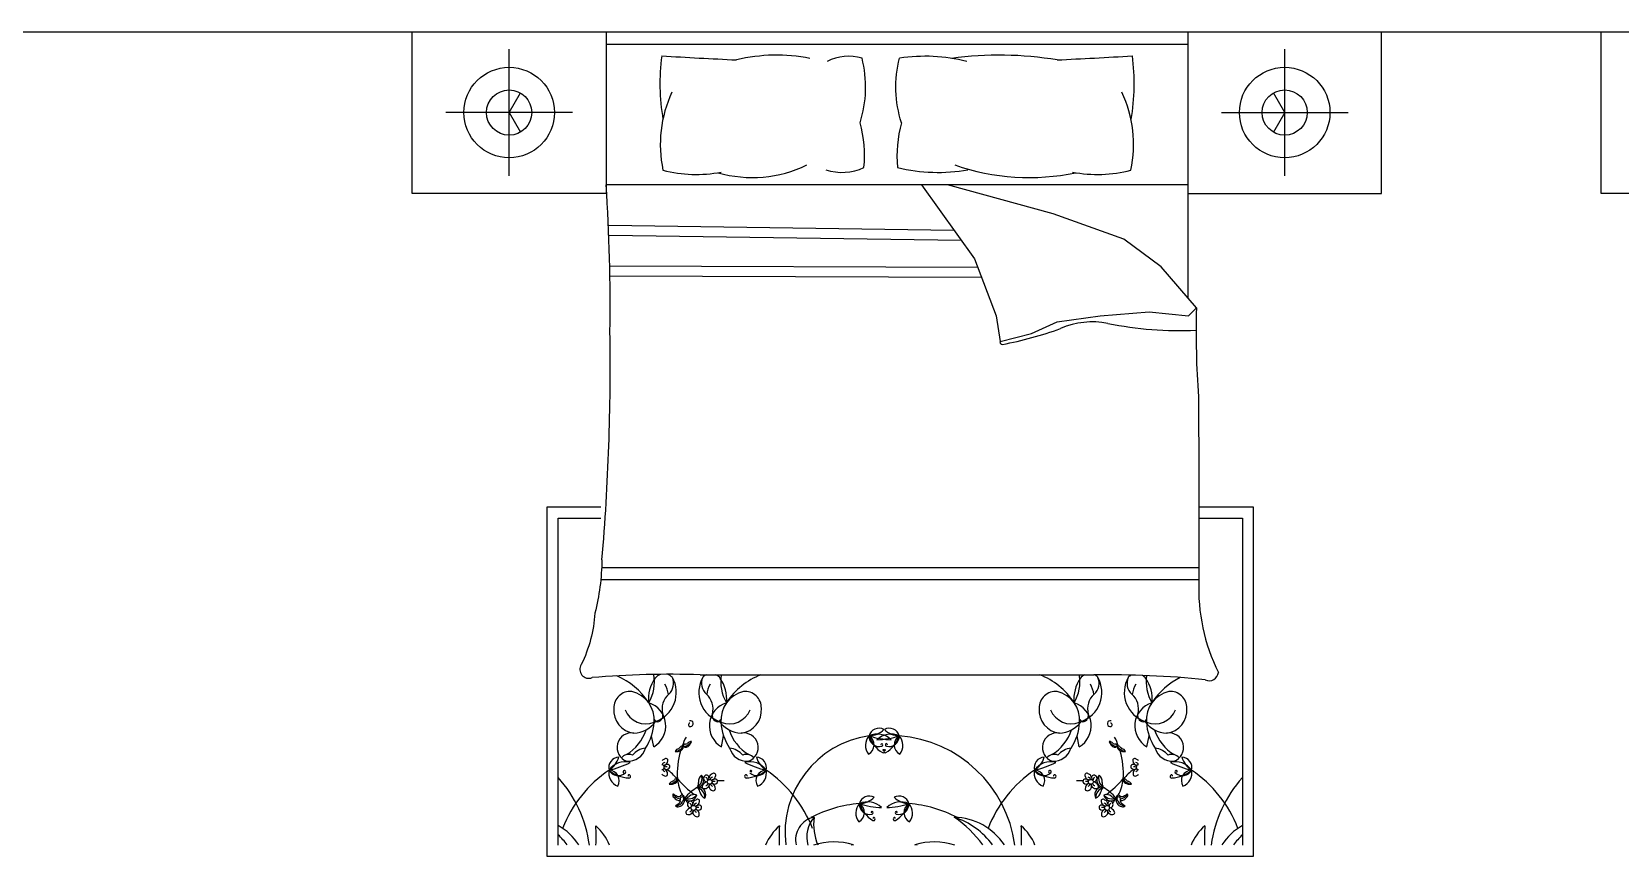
# Model space of a CAD drawing. Header units: inches. Extents: x 9.7 to 52.2, y 13.1 to 37.9.
# Drawn here: x 36.821 to 41.737, y 26.654 to 29.206 of the extents above; entities that cross this region are included whole.
import ezdxf

# ---------------------------------------------------------------- set-up
doc = ezdxf.new("R2010")
doc.units = ezdxf.units.IN
doc.header["$MEASUREMENT"] = 0
doc.layers.add('02', color=2, linetype='Continuous')
doc.layers.add('1', color=1, linetype='Continuous')

msp = doc.modelspace()

# ---------------------------------------------------------------- linework, layer by layer
at = {"layer": '02'}
for p, q in [((40.3987, 29.2056), (40.3987, 28.3821)), ((38.2987, 28.7596), (38.2987, 29.1516)), ((38.5987, 29.167), (40.3987, 29.167)), ((40.6987, 28.7596), (40.6987, 29.1516)), ((38.4947, 28.9556), (38.1027, 28.9556)), ((40.5027, 28.9556), (40.8947, 28.9556)), ((40.3987, 28.7315), (38.5987, 28.7315)), ((39.5746, 28.7315), (39.739, 28.5026)), ((39.982, 28.6423), (39.6549, 28.7315)), ((40.2008, 28.5634), (39.982, 28.6423)), ((38.6068, 28.6068), (39.6749, 28.5919)), ((38.6079, 28.576), (39.6973, 28.5607)), ((40.3162, 28.4783), (40.2008, 28.5634)), ((38.6095, 28.4816), (39.7487, 28.4771)), ((39.739, 28.5026), (39.8058, 28.3265)), ((40.4256, 28.3508), (40.3162, 28.4783)), ((38.6093, 28.4508), (39.7604, 28.4461)), ((39.8058, 28.3265), (39.8179, 28.2476)), ((39.9942, 28.3083), (40.1278, 28.3265)), ((40.1278, 28.3265), (40.2797, 28.3387)), ((40.2797, 28.3387), (40.4013, 28.3265)), ((40.4013, 28.3265), (40.4256, 28.3508)), ((39.8179, 28.2476), (39.9152, 28.2719)), ((39.9152, 28.2719), (39.9942, 28.3083)), ((38.582, 27.7349), (38.4156, 27.7349)), ((38.4156, 27.7349), (38.4156, 26.6543)), ((40.6027, 27.7349), (40.4331, 27.7349)), ((40.6027, 26.6543), (40.6027, 27.7349)), ((38.4504, 27.7002), (38.5826, 27.7002)), ((38.4504, 26.689), (38.4504, 27.7002)), ((40.4331, 27.7002), (40.568, 27.7002)), ((40.568, 27.7002), (40.568, 26.689)), ((38.5851, 27.5478), (40.4333, 27.5478)), ((38.5822, 27.5104), (40.4333, 27.5104)), ((38.8897, 27.2157), (40.1077, 27.2157)), ((38.746, 26.9932), (38.7394, 27.0271)), ((38.9557, 26.9932), (38.9623, 27.0271)), ((40.0627, 26.9932), (40.0561, 27.0271)), ((40.2724, 26.9932), (40.279, 27.0271)), ((38.4156, 26.6543), (40.6027, 26.6543))]:
    msp.add_line(p, q, dxfattribs=at)
for points in [[(38.5987, 29.2056), (38.5987, 28.7056), (37.9987, 28.7056), (37.9987, 29.2056), (40.9987, 29.2056)], [(40.3987, 28.7056), (40.9987, 28.7056), (40.9987, 29.2056)], [(42.2786, 29.2056), (42.2786, 28.7056), (41.6786, 28.7056), (41.6786, 29.2056), (44.6786, 29.2056)], [(38.2987, 28.9556), (38.3337, 29.0162)], [(40.6987, 28.9556), (40.6637, 29.0162)], [(38.2987, 28.9556), (38.3337, 28.8949)], [(40.6987, 28.9556), (40.6637, 28.8949)]]:
    msp.add_lwpolyline(points, dxfattribs=at)
for points in [[(38.771, 29.1308, 0.074897), (38.7747, 28.9348, -0.472817)], [(39.3847, 28.9239, 0.14099), (39.3907, 29.1238, 0.235245)], [(39.5128, 28.9239, -0.14099), (39.5068, 29.1238, -0.235245)], [(40.2264, 29.1308, -0.074897), (40.2228, 28.9348, 0.472817)], [(40.4319, 28.0761, -0.001242), (40.4333, 27.5069, 0.127202), (40.4934, 27.2232)], [(38.5859, 27.5715, -0.056112), (38.5641, 27.4064, -0.095341), (38.522, 27.2474)]]:
    msp.add_lwpolyline(points, format="xyb", dxfattribs=at)
for centre, radius in [((38.2987, 28.9556), 0.14), ((40.6987, 28.9556), 0.14), ((38.2987, 28.9556), 0.07), ((40.6987, 28.9556), 0.07), ((38.9193, 26.8845), 0.00764), ((40.099, 26.8845), 0.00764), ((38.8694, 26.8039), 0.00764), ((40.149, 26.8039), 0.00764)]:
    msp.add_circle(centre, radius, dxfattribs=at)
for centre, radius, start, end in [((40.4246, 57.6809), 28.5979, 266.68521, 267.14978), ((39.1271, 28.6059), 0.5274, 78.8159, 103.6573), ((39.3495, 28.9812), 0.1484, 73.8974, 116.6563), ((39.5856, 28.5951), 0.5346, 76.04, 98.4751), ((39.8153, 28.0452), 1.088, 80.503, 97.7804), ((38.5728, 57.6809), 28.5979, 272.85022, 273.31479), ((39.1532, 28.8562), 0.3867, 155.1316, 191.7583), ((39.8442, 28.8562), 0.3867, 348.2417, 24.8684), ((39.031, 28.8236), 0.3676, 354.0129, 15.8293), ((39.8664, 28.8236), 0.3676, 164.1707, 185.9871), ((38.878, 29.1659), 0.402, 255.1039, 281.0369), ((39.0516, 29.1363), 0.3819, 253.8254, 296.1239), ((39.3294, 28.9294), 0.159, 251.4593, 294.9817), ((39.6255, 29.2994), 0.529, 256.3762, 280.1383), ((39.9078, 29.4517), 0.6973, 250.7385, 281.9603), ((40.1194, 29.1659), 0.402, 258.9631, 284.8961), ((33.2207, 28.3648), 5.3905, 359.0718, 3.9), ((43.1763, 28.2763), 2.7517, 178.447, 184.1706), ((31.5797, 28.1688), 7.0317, 355.12649, 0.88546), ((39.6097, 29.3813), 1.1634, 280.6617, 289.8806), ((40.1036, 28.0636), 0.2442, 78.6608, 113.7384), ((40.3742, 29.4132), 1.1322, 258.6608, 272.5481), ((39.8248, 28.2451), 0.00724, 160.2464, 271.1377), ((38.5447, 27.2322), 0.0273, 146.1736, 293.4781), ((38.7978, 24.298), 2.9192, 88.1965, 94.7598), ((38.5409, 27.0045), 0.2271, 33.6671, 66.3547), ((38.8452, 27.1396), 0.1157, 145.785, 184.7304), ((38.6241, 27.1935), 0.1243, 328.8218, 10.751), ((38.7781, 27.1826), 0.0361, 107.4186, 142.325), ((38.7204, 27.1612), 0.0956, 289.2822, 29.1751), ((38.706, 27.1439), 0.0862, 7.436, 29.9149), ((38.7781, 27.1826), 0.0361, 44.4517, 73.3657), ((38.7628, 27.1897), 0.0449, 311.5653, 23.8354), ((38.9813, 27.1612), 0.0956, 150.8249, 250.7178), ((38.9389, 27.1897), 0.0449, 156.1646, 228.4347), ((38.9236, 27.1826), 0.0361, 113.2856, 135.5483), ((38.9957, 27.1439), 0.0862, 150.0851, 172.564), ((38.9236, 27.1826), 0.0361, 37.675, 66.7144), ((38.8565, 27.1396), 0.1157, 355.2696, 34.215), ((39.0776, 27.1935), 0.1243, 169.7133, 211.1782), ((39.1609, 27.0045), 0.2271, 111.4941, 146.3329), ((39.8575, 27.0045), 0.2271, 33.6671, 68.5059), ((40.1618, 27.1396), 0.1157, 145.785, 184.7304), ((39.9408, 27.1935), 0.1243, 328.8218, 10.2867), ((40.0947, 27.1826), 0.0361, 113.2856, 142.325), ((40.0371, 27.1612), 0.0956, 289.2822, 29.1751), ((40.0226, 27.1439), 0.0862, 7.436, 29.9149), ((40.1435, 24.0929), 3.123, 84.3113, 90.6567), ((40.0947, 27.1826), 0.0361, 44.4517, 66.771), ((40.0795, 27.1897), 0.0449, 311.5653, 23.8354), ((40.298, 27.1612), 0.0956, 150.8249, 250.7178), ((40.2556, 27.1897), 0.0449, 156.1646, 228.4347), ((40.2403, 27.1826), 0.0361, 116.442, 135.5483), ((40.3124, 27.1439), 0.0862, 150.0851, 172.564), ((40.2403, 27.1826), 0.0361, 37.675, 59.9707), ((40.1732, 27.1396), 0.1157, 355.2696, 34.215), ((40.3942, 27.1935), 0.1243, 170.8446, 211.1782), ((40.4775, 27.0045), 0.2271, 116.7003, 146.3329), ((40.4658, 27.2252), 0.0277, 242.6588, 356.02), ((38.6731, 27.1135), 0.0507, 84.4856, 181.0538), ((38.6576, 27.076), 0.0902, 355.2933, 76.921), ((38.8334, 27.1101), 0.0615, 131.5653, 195.1471), ((38.8683, 27.1101), 0.0615, 344.8529, 48.4347), ((39.0441, 27.076), 0.0902, 103.079, 184.7067), ((39.0286, 27.1135), 0.0507, 358.9462, 95.5144), ((39.9898, 27.1135), 0.0507, 84.4856, 181.0538), ((39.9742, 27.076), 0.0902, 355.2933, 76.921), ((40.1501, 27.1101), 0.0615, 131.5653, 195.1471), ((40.185, 27.1101), 0.0615, 344.8529, 48.4347), ((40.3608, 27.076), 0.0902, 103.079, 184.7067), ((40.3452, 27.1135), 0.0507, 358.9462, 95.5144), ((38.6939, 27.1062), 0.0717, 174.9449, 262.8857), ((38.7221, 27.1334), 0.0696, 201.5819, 291.4221), ((38.7088, 27.0578), 0.0746, 299.9085, 73.1337), ((38.7561, 27.0892), 0.0186, 257.3041, 15.1471), ((38.9929, 27.0578), 0.0746, 106.8663, 240.0915), ((38.9456, 27.0892), 0.0186, 164.8529, 282.6959), ((38.9796, 27.1334), 0.0696, 248.5779, 338.4181), ((39.0078, 27.1062), 0.0717, 277.1143, 5.0551), ((40.0106, 27.1062), 0.0717, 174.9449, 262.8857), ((40.0387, 27.1334), 0.0696, 201.5819, 291.4221), ((40.0255, 27.0578), 0.0746, 299.9085, 73.1337), ((40.0727, 27.0892), 0.0186, 257.3041, 15.1471), ((40.3095, 27.0578), 0.0746, 106.8663, 240.0915), ((40.2623, 27.0892), 0.0186, 164.8529, 282.6959), ((40.2963, 27.1334), 0.0696, 248.5779, 338.4181), ((40.3245, 27.1062), 0.0717, 277.1143, 5.0551), ((38.5881, 27.0898), 0.1416, 301.2614, 341.7045), ((38.6814, 27.1222), 0.0871, 272.3591, 324.0401), ((38.5868, 27.0784), 0.161, 326.2883, 356.5076), ((38.8452, 27.1396), 0.1157, 212.7011, 216.3445), ((38.8595, 27.0609), 0.00578, 102.7051, 280.4384), ((38.8588, 27.0645), 0.0094, 280.4384, 100.4136), ((38.8565, 27.1396), 0.1157, 323.6555, 327.2989), ((39.0203, 27.1222), 0.0871, 215.9599, 267.6409), ((39.1149, 27.0784), 0.161, 183.4924, 213.7117), ((39.1136, 27.0898), 0.1416, 198.2955, 238.7386), ((39.4437, 27.0177), 0.0325, 63.0274, 163.8037), ((39.4108, 27.0937), 0.0669, 271.4585, 315.3727), ((39.4747, 27.0177), 0.0325, 16.1963, 116.9726), ((39.5076, 27.0937), 0.0669, 224.6273, 268.5415), ((39.9048, 27.0898), 0.1416, 301.2614, 341.7045), ((39.9981, 27.1222), 0.0871, 272.3591, 324.0401), ((39.9035, 27.0784), 0.161, 326.2883, 356.5076), ((40.1618, 27.1396), 0.1157, 212.7011, 216.3445), ((40.1596, 27.0645), 0.0094, 79.5864, 259.5616), ((40.1589, 27.0609), 0.00578, 259.5616, 77.2949), ((40.1732, 27.1396), 0.1157, 323.6555, 327.2989), ((40.3369, 27.1222), 0.0871, 215.9599, 267.6409), ((40.4316, 27.0784), 0.161, 183.4924, 213.7117), ((40.4302, 27.0898), 0.1416, 198.2955, 238.7386), ((38.6774, 26.9907), 0.045, 80.264, 250.8688), ((38.6666, 27.0043), 0.0562, 265.969, 344.3045), ((38.7272, 26.9295), 0.0599, 96.1662, 141.5825), ((38.7934, 27.0249), 0.0482, 308.2101, 316.3071), ((38.823, 26.9932), 0.0144, 278.3432, 4.2869), ((38.815, 27.0058), 0.0251, 300.656, 332.6341), ((38.8339, 26.9892), 0.00611, 55.7657, 157.4417), ((39.0674, 26.9099), 0.2485, 153.0032, 159.8941), ((38.8434, 26.9949), 0.00611, 84.3784, 186.0543), ((38.8377, 27.0194), 0.0251, 269.1859, 301.164), ((38.8451, 27.0064), 0.0144, 237.5332, 323.4768), ((38.8311, 27.0475), 0.0482, 285.5129, 293.6099), ((38.8626, 26.9933), 0.0158, 87.3579, 140.4944), ((38.8262, 27.0385), 0.0474, 301.164, 321.5612), ((38.7876, 27.0468), 0.0846, 324.6898, 333.4936), ((38.8633, 27.009), 0, 335.1673, 151.82), ((38.9745, 26.9295), 0.0599, 38.4175, 83.8338), ((39.0351, 27.0043), 0.0562, 195.6955, 274.031), ((39.0243, 26.9907), 0.045, 289.1312, 99.736), ((39.4556, 26.7267), 0.3032, 98.1803, 187.1364), ((39.4447, 26.9976), 0.0434, 137.7873, 219.1145), ((39.3953, 26.9989), 0.0327, 298.5391, 58.3627), ((39.438, 26.9704), 0.0619, 45.5411, 114.3101), ((39.4445, 27.0255), 0.032, 177.7585, 283.852), ((39.5062, 27.0589), 0.0991, 198.9159, 238.011), ((39.4945, 27.2883), 0.2741, 252.593, 267.2582), ((39.4804, 26.9704), 0.0619, 65.6899, 134.4589), ((39.4239, 27.2883), 0.2741, 272.7418, 287.407), ((39.4516, 27.0002), 0.00255, 76.148, 219.8091), ((39.4512, 26.9985), 0.00424, 283.852, 76.148), ((39.4672, 26.9985), 0.00424, 103.852, 256.148), ((39.4122, 27.0589), 0.0991, 301.989, 341.0841), ((39.4739, 27.0255), 0.032, 256.148, 2.2415), ((39.4668, 27.0002), 0.00255, 320.1909, 103.852), ((39.523, 26.9989), 0.0327, 121.6373, 241.4609), ((39.4737, 26.9976), 0.0434, 320.8855, 42.2127), ((39.4754, 26.6362), 0.3918, 7.745, 85.5377), ((39.9941, 26.9907), 0.045, 80.264, 250.8688), ((39.9833, 27.0043), 0.0562, 265.969, 344.3045), ((40.0438, 26.9295), 0.0599, 96.1662, 141.5825), ((40.1922, 27.0385), 0.0474, 218.4388, 238.836), ((40.1558, 26.9933), 0.0158, 39.5056, 92.6421), ((40.2308, 27.0468), 0.0846, 206.5064, 215.3102), ((40.155, 27.009), 0, 28.18, 204.8327), ((40.1733, 27.0064), 0.0144, 216.5232, 302.4668), ((40.1807, 27.0194), 0.0251, 238.836, 270.8141), ((40.1872, 27.0475), 0.0482, 246.3901, 254.4871), ((39.951, 26.9099), 0.2485, 20.1059, 26.9968), ((40.1749, 26.9949), 0.00611, 353.9457, 95.6216), ((40.1844, 26.9892), 0.00611, 22.5583, 124.2343), ((40.1954, 26.9932), 0.0144, 175.7131, 261.6568), ((40.2033, 27.0058), 0.0251, 207.3659, 239.344), ((40.2249, 27.0249), 0.0482, 223.6929, 231.7899), ((40.3518, 27.0043), 0.0562, 195.6955, 274.031), ((40.2912, 26.9295), 0.0599, 38.4175, 83.8338), ((40.341, 26.9907), 0.045, 289.1312, 99.736), ((38.6393, 26.9285), 0.0325, 92.9516, 193.728), ((38.5729, 26.9779), 0.0669, 301.3827, 345.2969), ((38.658, 26.8846), 0.0619, 75.4653, 144.2343), ((38.5483, 27.1883), 0.2741, 282.5173, 297.1824), ((38.6681, 26.942), 0.0276, 63.9755, 143.2681), ((38.7818, 26.9417), 0.0127, 101.5637, 142.6358), ((38.7801, 26.9371), 0.0073, 91.1081, 181.8675), ((38.7716, 26.9517), 0.0184, 288.7263, 352.5032), ((38.7841, 26.9508), 0.0059, 345.2356, 144.9248), ((38.8263, 26.9716), 0.0158, 101.3256, 154.4621), ((38.8037, 27.025), 0.0474, 280.2588, 300.656), ((38.8146, 27.0629), 0.0846, 268.3264, 277.1302), ((38.8121, 26.9783), 0, 90, 266.6528), ((39.0674, 26.9099), 0.2485, 163.5842, 183.8277), ((39.0336, 26.942), 0.0276, 36.7319, 116.0245), ((39.0437, 26.8846), 0.0619, 35.7657, 104.5347), ((39.1534, 27.1883), 0.2741, 242.8176, 257.4827), ((39.0624, 26.9285), 0.0325, 346.272, 87.0484), ((39.1288, 26.9779), 0.0669, 194.7031, 238.6173), ((39.4563, 26.979), 0.00487, 238.011, 71.5592), ((39.4571, 26.9814), 0.00236, 71.5592, 188.0167), ((39.4621, 26.979), 0.00487, 108.4408, 301.989), ((39.4613, 26.9814), 0.00236, 351.9833, 108.4408), ((39.9559, 26.9285), 0.0325, 92.9516, 193.728), ((39.8895, 26.9779), 0.0669, 301.3827, 345.2969), ((39.9746, 26.8846), 0.0619, 75.4653, 144.2343), ((39.865, 27.1883), 0.2741, 282.5173, 297.1824), ((39.9848, 26.942), 0.0276, 63.9755, 143.2681), ((39.951, 26.9099), 0.2485, 356.1723, 16.4158), ((40.2147, 27.025), 0.0474, 239.344, 259.7412), ((40.2038, 27.0629), 0.0846, 262.8698, 271.6736), ((40.192, 26.9716), 0.0158, 25.5379, 78.6744), ((40.2063, 26.9783), 0, 273.3472, 90), ((40.2343, 26.9508), 0.0059, 35.0752, 194.7644), ((40.2468, 26.9517), 0.0184, 187.4968, 251.2737), ((40.2382, 26.9371), 0.0073, 358.1325, 88.8919), ((40.2366, 26.9417), 0.0127, 37.3642, 78.4363), ((40.3502, 26.942), 0.0276, 36.7319, 116.0245), ((40.3604, 26.8846), 0.0619, 35.7657, 104.5347), ((40.4701, 27.1883), 0.2741, 242.8176, 257.4827), ((40.4455, 26.9779), 0.0669, 194.7031, 238.6173), ((40.3791, 26.9285), 0.0325, 346.272, 87.0484), ((38.1587, 26.6362), 0.3918, 7.745, 41.8856), ((38.829, 26.5975), 0.3918, 124.3865, 158.5908), ((38.6502, 26.9115), 0.0434, 167.7115, 249.0387), ((38.6067, 26.8881), 0.0327, 328.4633, 88.2869), ((38.6729, 26.9954), 0.0991, 228.8402, 267.9352), ((38.6361, 26.9357), 0.032, 207.6827, 313.7762), ((38.6553, 26.9156), 0.00424, 313.7762, 249.9136), ((38.669, 26.9037), 0.00236, 101.4834, 217.9409), ((38.6695, 26.9012), 0.00487, 267.9352, 101.4834), ((38.7712, 26.9299), 0.00764, 273.2768, 86.7232), ((38.7816, 26.9157), 0.0126, 217.7621, 259.0403), ((38.7953, 26.9325), 0.0232, 203.4276, 227.6104), ((38.7879, 26.9224), 0.0158, 80.3487, 133.6538), ((38.7851, 26.9355), 0.0125, 229.7889, 317.6792), ((38.771, 26.909), 0.0178, 355.053, 68.3618), ((38.7849, 26.906), 0.025, 83.0852, 105.7171), ((38.7828, 26.908), 0.00586, 232.4737, 355.053), ((38.6117, 26.6985), 0.2848, 43.1541, 52.0459), ((38.7894, 26.9315), 0.00658, 317.6792, 80.3487), ((38.7756, 26.9239), 0.0482, 308.2101, 316.3071), ((38.8051, 26.8923), 0.0144, 278.3432, 4.2869), ((38.7972, 26.9049), 0.0251, 300.656, 332.6341), ((38.816, 26.8883), 0.00611, 55.7657, 157.4417), ((38.9436, 26.9037), 0.1246, 184.756, 209.2041), ((39.123, 27.1689), 0.4099, 222.2412, 232.1744), ((38.8609, 26.8958), 0.0348, 304.5369, 16.3699), ((38.9092, 26.886), 0.0246, 127.3105, 187.9252), ((38.8754, 26.8888), 0.0253, 355.0106, 41.658), ((38.9109, 26.8951), 0.0104, 126.1046, 271.4281), ((38.9097, 26.8979), 0.00749, 353.7526, 131.7054), ((38.9027, 26.889), 0.0105, 0.0645, 61.1507), ((38.9052, 26.898), 0.012, 311.8413, 355.7877), ((38.9299, 26.8963), 0.0127, 101.5637, 176.365), ((38.9282, 26.8917), 0.0073, 91.1081, 181.8675), ((38.936, 26.877), 0.0158, 80.3487, 133.6538), ((38.9197, 26.9063), 0.0184, 288.7263, 352.5032), ((38.9322, 26.9054), 0.0059, 345.2356, 144.9248), ((38.9375, 26.8861), 0.00658, 317.6792, 80.3487), ((39.0322, 26.9012), 0.00487, 78.5166, 272.0648), ((39.0288, 26.9954), 0.0991, 272.0648, 311.1598), ((39.0327, 26.9037), 0.00236, 322.0591, 78.5166), ((39.0656, 26.9357), 0.032, 226.2238, 332.3173), ((39.0468, 26.9172), 0.00255, 290.2667, 226.4223), ((39.095, 26.8881), 0.0327, 91.7131, 211.5367), ((39.0515, 26.9115), 0.0434, 290.9613, 12.2885), ((38.8727, 26.5975), 0.3918, 21.4092, 55.6135), ((40.1456, 26.5975), 0.3918, 124.3865, 158.5908), ((39.9668, 26.9115), 0.0434, 167.7115, 249.0387), ((39.9528, 26.9357), 0.032, 207.6827, 313.7762), ((39.9896, 26.9954), 0.0991, 228.8402, 267.9352), ((39.9234, 26.8881), 0.0327, 328.4633, 88.2869), ((39.972, 26.9156), 0.00424, 313.7762, 249.9136), ((39.9857, 26.9037), 0.00236, 101.4834, 217.9409), ((39.9862, 26.9012), 0.00487, 267.9352, 101.4834), ((40.0808, 26.8861), 0.00658, 99.6513, 222.3208), ((40.0824, 26.877), 0.0158, 46.3462, 99.6513), ((40.0862, 26.9054), 0.0059, 35.0752, 194.7644), ((40.0987, 26.9063), 0.0184, 187.4968, 251.2737), ((40.0901, 26.8917), 0.0073, 358.1325, 88.8919), ((40.0885, 26.8963), 0.0127, 3.635, 78.4363), ((40.1086, 26.8979), 0.00749, 48.2946, 186.2474), ((40.1132, 26.898), 0.012, 184.2123, 228.1587), ((40.1157, 26.889), 0.0105, 118.8493, 179.9355), ((40.1075, 26.8951), 0.0104, 268.5719, 53.8954), ((40.143, 26.8888), 0.0253, 138.342, 184.9894), ((40.1575, 26.8958), 0.0348, 163.6301, 235.4631), ((40.1092, 26.886), 0.0246, 352.0748, 52.6895), ((39.8954, 27.1689), 0.4099, 307.8256, 317.7588), ((40.0747, 26.9037), 0.1246, 330.7959, 355.244), ((40.2132, 26.8923), 0.0144, 175.7131, 261.6568), ((40.4067, 26.6985), 0.2848, 127.9541, 136.8459), ((40.2023, 26.8883), 0.00611, 22.5583, 124.2343), ((40.2212, 26.9049), 0.0251, 207.3659, 239.344), ((40.2428, 26.9239), 0.0482, 223.6929, 231.7899), ((40.2289, 26.9315), 0.00658, 99.6513, 222.3208), ((40.2333, 26.9355), 0.0125, 222.3208, 310.2111), ((40.2305, 26.9224), 0.0158, 46.3462, 99.6513), ((40.2474, 26.909), 0.0178, 111.6382, 184.947), ((40.2356, 26.908), 0.00586, 184.947, 307.5263), ((40.2335, 26.906), 0.025, 74.2829, 96.9148), ((40.2231, 26.9325), 0.0232, 312.3896, 336.5724), ((40.2367, 26.9157), 0.0126, 280.9597, 322.2379), ((40.2471, 26.9299), 0.00764, 93.2768, 266.7232), ((40.3488, 26.9012), 0.00487, 78.5166, 272.0648), ((40.3454, 26.9954), 0.0991, 272.0648, 311.1598), ((40.3493, 26.9037), 0.00236, 322.0591, 78.5166), ((40.363, 26.9156), 0.00424, 73.9278, 226.2238), ((40.3823, 26.9357), 0.032, 226.2238, 332.3173), ((40.3635, 26.9172), 0.00255, 290.2667, 73.9278), ((40.4116, 26.8881), 0.0327, 91.7131, 211.5367), ((40.3682, 26.9115), 0.0434, 290.9613, 12.2885), ((40.1894, 26.5975), 0.3918, 21.4092, 55.6135), ((40.8596, 26.6362), 0.3918, 138.1144, 172.255), ((38.8085, 26.8706), 0.0158, 101.3256, 154.4621), ((38.7858, 26.9241), 0.0474, 280.2588, 300.656), ((38.7967, 26.962), 0.0846, 268.3264, 277.1302), ((38.7942, 26.8774), 0, 90, 266.6528), ((38.8138, 26.843), 0.00853, 146.8636, 236.9021), ((38.9341, 27.0309), 0.2232, 235.1882, 238.8844), ((38.8284, 26.8553), 0.0231, 199.4799, 267.6828), ((38.8233, 26.8474), 0.00883, 238.8844, 314.2646), ((38.8341, 26.8363), 0.00666, 311.8703, 134.2646), ((38.8535, 26.8665), 0.0348, 247.2305, 319.0635), ((38.9564, 26.7382), 0.1494, 120.544, 139.818), ((38.8713, 26.8205), 0.0246, 70.0041, 130.6188), ((38.8554, 26.8505), 0.0253, 297.7043, 344.3516), ((38.8794, 26.888), 0.0212, 272.8499, 356.1226), ((38.8645, 26.8798), 0.0205, 321.7607, 7.9252), ((38.8688, 26.8504), 0.0205, 8.7227, 54.8872), ((38.8699, 26.834), 0.0348, 0.278, 72.111), ((38.8855, 26.8468), 0.0212, 20.5253, 88.5375), ((38.9134, 26.8572), 0.0246, 188.7227, 249.3375), ((38.9033, 26.8701), 0.00757, 148.0499, 225.6268), ((38.9564, 26.7382), 0.1494, 113.0501, 113.8477), ((38.9173, 26.8614), 0.0241, 104.7558, 148.0499), ((38.9038, 26.8786), 0.0151, 247.4086, 351.4386), ((38.8818, 26.8449), 0.0253, 334.9899, 21.6373), ((38.908, 26.878), 0.00506, 262.906, 7.132), ((38.9297, 26.8703), 0.0126, 151.2196, 259.0403), ((38.9434, 26.8871), 0.0232, 203.4276, 227.6104), ((38.9332, 26.8901), 0.0125, 229.7889, 317.6792), ((38.9191, 26.8636), 0.0178, 355.053, 68.3618), ((38.933, 26.8606), 0.025, 83.0852, 105.7171), ((38.9309, 26.8626), 0.00586, 232.4737, 355.053), ((38.9564, 26.7382), 0.1494, 87.1071, 94.7585), ((39.4137, 26.8079), 0.0325, 63.0274, 163.8037), ((39.5047, 26.8079), 0.0325, 16.1963, 116.9726), ((40.0619, 26.7382), 0.1494, 85.2415, 92.8929), ((40.0852, 26.8901), 0.0125, 222.3208, 310.2111), ((40.0993, 26.8636), 0.0178, 111.6382, 184.947), ((40.0875, 26.8626), 0.00586, 184.947, 307.5263), ((40.0854, 26.8606), 0.025, 74.2829, 96.9148), ((40.075, 26.8871), 0.0232, 312.3896, 336.5724), ((40.0886, 26.8703), 0.0126, 280.9597, 28.7804), ((40.1146, 26.8786), 0.0151, 188.5614, 292.5914), ((40.1103, 26.878), 0.00506, 172.868, 277.094), ((40.1011, 26.8614), 0.0241, 31.9501, 75.2442), ((40.1366, 26.8449), 0.0253, 158.3627, 205.0101), ((40.1329, 26.8468), 0.0212, 91.4625, 159.4747), ((40.1485, 26.834), 0.0348, 107.889, 179.722), ((40.105, 26.8572), 0.0246, 290.6625, 351.2773), ((40.1389, 26.888), 0.0212, 183.8774, 267.1501), ((40.0619, 26.7382), 0.1494, 66.1523, 66.9499), ((40.1151, 26.8701), 0.00757, 314.3732, 31.9501), ((40.1496, 26.8504), 0.0205, 125.1128, 171.2773), ((40.1539, 26.8798), 0.0205, 172.0748, 218.2393), ((40.0619, 26.7382), 0.1494, 40.182, 59.456), ((40.147, 26.8205), 0.0246, 49.3812, 109.9959), ((40.1649, 26.8665), 0.0348, 220.9365, 292.7695), ((40.163, 26.8505), 0.0253, 195.6484, 242.2957), ((40.1843, 26.8363), 0.00666, 45.7354, 228.1297), ((40.1951, 26.8474), 0.00883, 225.7354, 301.1156), ((40.19, 26.8553), 0.0231, 272.3172, 340.5201), ((40.0843, 27.0309), 0.2232, 301.1156, 304.8118), ((40.2326, 26.9241), 0.0474, 239.344, 259.7412), ((40.2046, 26.843), 0.00853, 303.0979, 33.1364), ((40.2217, 26.962), 0.0846, 262.8698, 271.6736), ((40.2099, 26.8706), 0.0158, 25.5379, 78.6744), ((40.2241, 26.8774), 0, 273.3472, 90), ((38.8258, 26.8466), 0.0199, 212.8155, 277.3992), ((38.8143, 26.8333), 0.0231, 266.9701, 338.2913), ((38.6925, 26.9981), 0.2232, 302.6784, 306.3746), ((38.8201, 26.8151), 0.00853, 214.3538, 304.3923), ((38.8213, 26.8276), 0.0199, 280.3057, 17.1958), ((38.8197, 26.8255), 0.00883, 306.3746, 21.7548), ((38.8341, 26.8313), 0.00666, 19.3605, 201.7548), ((38.9594, 26.7756), 0.1331, 153.7819, 158.2913), ((38.842, 26.8547), 0.0205, 264.4544, 310.6188), ((38.857, 26.8466), 0.0212, 218.3208, 298.8162), ((38.9436, 26.9037), 0.1246, 214.0033, 222.4917), ((38.8533, 26.7896), 0.00757, 148.0499, 225.6268), ((38.8673, 26.7809), 0.0241, 104.7558, 148.0499), ((38.8538, 26.7981), 0.0151, 247.4086, 351.4386), ((38.8609, 26.8146), 0.0104, 126.1046, 271.4281), ((38.8598, 26.8174), 0.00749, 353.7526, 131.7054), ((38.8581, 26.7975), 0.00506, 262.906, 7.132), ((38.8527, 26.8085), 0.0105, 0.0645, 61.1507), ((38.8552, 26.8175), 0.012, 311.8413, 355.7877), ((38.8799, 26.8158), 0.0127, 101.5637, 176.365), ((38.8798, 26.7898), 0.0126, 151.2196, 259.0403), ((38.8783, 26.8112), 0.0073, 91.1081, 181.8675), ((38.8934, 26.8066), 0.0232, 203.4276, 227.6104), ((38.886, 26.7965), 0.0158, 80.3487, 133.6538), ((38.8832, 26.8096), 0.0125, 229.7889, 317.6792), ((38.8697, 26.8258), 0.0184, 288.7263, 352.5032), ((38.8691, 26.7831), 0.0178, 355.053, 68.3618), ((38.883, 26.7801), 0.025, 83.0852, 105.7171), ((38.8822, 26.8249), 0.0059, 345.2356, 144.9248), ((38.8876, 26.8056), 0.00658, 317.6792, 80.3487), ((39.413, 26.4264), 0.3918, 94.4623, 117.4146), ((39.4147, 26.7878), 0.0434, 137.7873, 219.1145), ((39.3653, 26.7891), 0.0327, 298.5391, 58.3627), ((39.3808, 26.8839), 0.0669, 271.4585, 315.3727), ((39.408, 26.7605), 0.0619, 45.5411, 114.3101), ((39.4762, 26.8491), 0.0991, 198.9159, 238.011), ((39.4645, 27.0785), 0.2741, 252.593, 267.2582), ((39.4145, 26.8157), 0.032, 177.7585, 283.852), ((39.4216, 26.7903), 0.00255, 76.148, 219.8091), ((39.4212, 26.7887), 0.00424, 283.852, 76.148), ((39.5104, 26.7605), 0.0619, 65.6899, 134.4589), ((39.4539, 27.0785), 0.2741, 272.7418, 287.407), ((39.5376, 26.8839), 0.0669, 224.6273, 268.5415), ((39.4972, 26.7887), 0.00424, 103.852, 256.148), ((39.4421, 26.8491), 0.0991, 301.989, 341.0841), ((39.5038, 26.8157), 0.032, 256.148, 2.2415), ((39.4968, 26.7903), 0.00255, 320.1909, 103.852), ((39.553, 26.7891), 0.0327, 121.6373, 241.4609), ((39.5037, 26.7878), 0.0434, 320.8855, 42.2127), ((39.5054, 26.4264), 0.3918, 62.5854, 85.5377), ((40.1308, 26.8056), 0.00658, 99.6513, 222.3208), ((40.1352, 26.8096), 0.0125, 222.3208, 310.2111), ((40.1324, 26.7965), 0.0158, 46.3462, 99.6513), ((40.1362, 26.8249), 0.0059, 35.0752, 194.7644), ((40.1487, 26.8258), 0.0184, 187.4968, 251.2737), ((40.1493, 26.7831), 0.0178, 111.6382, 184.947), ((40.1353, 26.7801), 0.025, 74.2829, 96.9148), ((40.1401, 26.8112), 0.0073, 358.1325, 88.8919), ((40.125, 26.8066), 0.0232, 312.3896, 336.5724), ((40.1384, 26.8158), 0.0127, 3.635, 78.4363), ((40.1386, 26.7898), 0.0126, 280.9597, 28.7804), ((40.1646, 26.7981), 0.0151, 188.5614, 292.5914), ((40.1586, 26.8174), 0.00749, 48.2946, 186.2474), ((40.1614, 26.8466), 0.0212, 241.1838, 321.6792), ((40.1631, 26.8175), 0.012, 184.2123, 228.1587), ((40.1656, 26.8085), 0.0105, 118.8493, 179.9355), ((40.1603, 26.7975), 0.00506, 172.868, 277.094), ((40.1574, 26.8146), 0.0104, 268.5719, 53.8954), ((40.151, 26.7809), 0.0241, 31.9501, 75.2442), ((40.1764, 26.8547), 0.0205, 229.3812, 275.5456), ((40.0747, 26.9037), 0.1246, 317.5083, 325.9967), ((40.1651, 26.7896), 0.00757, 314.3732, 31.9501), ((40.197, 26.8276), 0.0199, 162.8042, 259.6943), ((40.1843, 26.8313), 0.00666, 338.2452, 160.6395), ((40.059, 26.7756), 0.1331, 21.7087, 26.2181), ((40.2041, 26.8333), 0.0231, 201.7087, 273.0299), ((40.1987, 26.8255), 0.00883, 158.2452, 233.6254), ((40.1925, 26.8466), 0.0199, 262.6008, 327.1845), ((40.3258, 26.9981), 0.2232, 233.6254, 237.3216), ((40.1983, 26.8151), 0.00853, 235.6077, 325.6462), ((38.3553, 26.5838), 0.1909, 33.4617, 60.1116), ((38.4622, 26.6279), 0.1593, 22.5547, 48.9546), ((38.0259, 26.7135), 0.542, 357.4081, 3.6519), ((38.8809, 26.7821), 0.00586, 232.4737, 355.053), ((39.2395, 26.6279), 0.1593, 131.0454, 157.4453), ((39.6759, 26.7135), 0.542, 176.3481, 182.5919), ((39.2555, 26.7056), 0.0703, 100.9261, 193.6102), ((39.3084, 26.7152), 0.0889, 138.0951, 197.1391), ((39.4164, 26.7544), 0.1754, 173.3805, 201.883), ((39.4263, 26.7692), 0.00487, 238.011, 71.5592), ((39.4271, 26.7716), 0.00236, 71.5592, 188.0167), ((39.4921, 26.7692), 0.00487, 108.4408, 301.989), ((39.4913, 26.7716), 0.00236, 351.9833, 108.4408), ((39.6719, 26.5838), 0.1909, 33.4617, 88.728), ((39.4782, 26.4813), 0.3539, 35.947, 55.9877), ((39.6032, 26.5482), 0.2379, 36.3036, 72.1496), ((39.3425, 26.7135), 0.542, 357.4081, 3.6519), ((39.7788, 26.6279), 0.1593, 22.5547, 48.9546), ((40.1374, 26.7821), 0.00586, 184.947, 307.5263), ((40.5562, 26.6279), 0.1593, 131.0454, 157.4453), ((40.9925, 26.7135), 0.542, 176.3481, 182.5919), ((40.6631, 26.5838), 0.1909, 119.8884, 146.5383), ((38.2866, 26.5482), 0.2379, 36.3036, 46.4814), ((39.3034, 26.483), 0.2154, 73.5431, 107.0202), ((39.615, 26.483), 0.2154, 72.9798, 106.4569), ((40.7318, 26.5482), 0.2379, 133.5186, 143.6964), ((39.3888, 26.372), 0.3185, 94.3787, 95.6357), ((39.5565, 26.1538), 0.5692, 109.7217, 109.9028), ((39.5296, 26.372), 0.3185, 84.3643, 85.6213), ((39.3618, 26.1538), 0.5692, 70.0972, 70.2783)]:
    msp.add_arc(centre, radius, start, end, dxfattribs=at)
at = {"layer": '1'}
msp.add_line((31.5745, 29.2056), (51.9007, 29.2056), dxfattribs=at)

doc.saveas('drawing.dxf')
